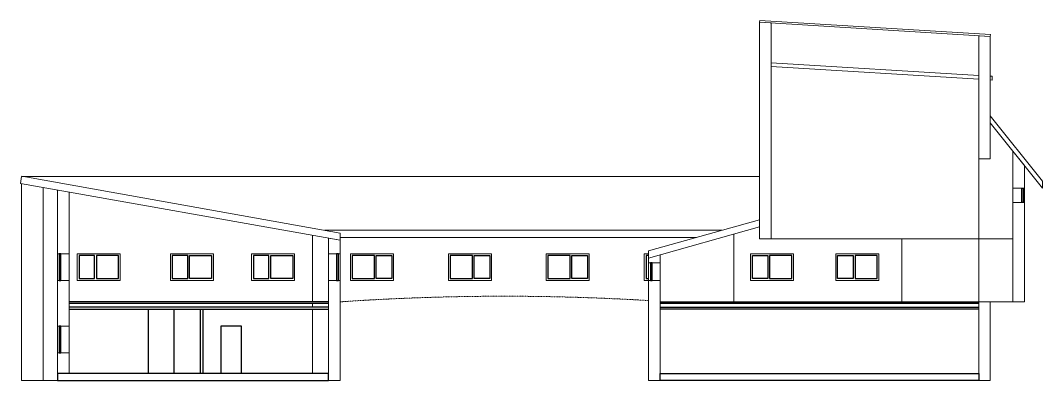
# Model space of a CAD drawing. Header units: inches. Extents: x -2970 to 4733, y -3513 to 2636.
# Drawn here: x -2970 to -1257, y 2032 to 2636 of the extents above; entities that cross this region are included whole.
import ezdxf

# ---------------------------------------------------------------- set-up
doc = ezdxf.new("R2010")
doc.units = ezdxf.units.IN
doc.header["$MEASUREMENT"] = 0
doc.linetypes.add('Dash 1_16_', pattern=[0.125, 0.0625, -0.0625])
for name, color, linetype, lineweight in [('A-CLNG', 13, 'Continuous', 30), ('A-DOOR', 31, 'Continuous', 30), ('A-FLOR', 140, 'Continuous', 30), ('A-GLAZ', 151, 'Continuous', 30), ('A-ROOF', 132, 'Continuous', 13), ('A-WALL', 113, 'Continuous', 13), ('C-TOPO', 7, 'Dash 1_16_', 9), ('I-WALL', 2, 'Continuous', 30)]:
    doc.layers.add(name, color=color, linetype=linetype, lineweight=lineweight)

# ---------------------------------------------------------------- blocks, each defined once
blk = doc.blocks.new('Sections')
at = {"layer": 'A-CLNG'}
for p, q in [((916.9, 3243.1), (482, 3243.1)), ((482, 3240.1), (916.9, 3240.1)), ((1472.5, 3243.1), (2006.2, 3243.1)), ((2006.2, 3240.1), (1472.5, 3240.1))]:
    blk.add_line(p, q, dxfattribs=at)
at = {"layer": 'A-DOOR'}
blk.add_lwpolyline([(736.7, 3212.2), (770.6, 3212.2), (770.6, 3132.2), (736.7, 3132.2)], close=True, dxfattribs=at)
at = {"layer": 'A-FLOR'}
for p, q in [((916.9, 3252.3), (482, 3252.3)), ((916.9, 3249.3), (482, 3249.3)), ((1472.5, 3252.3), (2006.2, 3252.3)), ((2006.2, 3249.3), (1472.5, 3249.3))]:
    blk.add_line(p, q, dxfattribs=at)
for points in [[(462.5, 3120.2), (916.9, 3120.2), (916.9, 3132.2), (462.5, 3132.2)], [(1472.5, 3132.2), (2006.2, 3132.2), (2006.2, 3120.2), (1472.5, 3120.2)]]:
    blk.add_lwpolyline(points, close=True, dxfattribs=at)
at = {"layer": 'A-GLAZ'}
for points in [[(2078.3, 3443), (2080.4, 3443), (2080.4, 3418.9), (2078.3, 3418.9)], [(465.5, 3288.1), (468.5, 3288.1), (468.5, 3332.7), (465.5, 3332.7)], [(498.8, 3291.3), (524.8, 3291.3), (524.8, 3329.7), (498.8, 3329.7)], [(527.8, 3291.3), (564.7, 3291.3), (564.7, 3329.7), (527.8, 3329.7)], [(654.8, 3291.3), (680.8, 3291.3), (680.8, 3329.7), (654.8, 3329.7)], [(683.8, 3329.7), (720.9, 3329.7), (720.9, 3291.3), (683.8, 3291.3)], [(790.9, 3291.3), (816.9, 3291.3), (816.9, 3329.7), (790.9, 3329.7)], [(819.9, 3329.7), (857, 3329.7), (857, 3291.3), (819.9, 3291.3)], [(930.4, 3288.1), (933.4, 3288.1), (933.4, 3332.7), (930.4, 3332.7)], [(993.7, 3329.7), (956.6, 3329.7), (956.6, 3291.3), (993.7, 3291.3)], [(1022.8, 3291.3), (996.7, 3291.3), (996.7, 3329.7), (1022.8, 3329.7)], [(1157.8, 3329.7), (1120.7, 3329.7), (1120.7, 3291.3), (1157.8, 3291.3)], [(1186.8, 3291.3), (1160.8, 3291.3), (1160.8, 3329.7), (1186.8, 3329.7)], [(1321.6, 3329.7), (1284.5, 3329.7), (1284.5, 3291.3), (1321.6, 3291.3)], [(1350.6, 3291.3), (1324.6, 3291.3), (1324.6, 3329.7), (1350.6, 3329.7)], [(1626.9, 3329.7), (1652.7, 3329.7), (1652.7, 3291.3), (1626.9, 3291.3)], [(1655.9, 3291.3), (1692.8, 3291.3), (1692.8, 3329.7), (1655.9, 3329.7)], [(1769.8, 3329.7), (1795.9, 3329.7), (1795.9, 3291.3), (1769.8, 3291.3)], [(1798.9, 3291.3), (1836, 3291.3), (1836, 3329.7), (1798.9, 3329.7)], [(1456, 3288.1), (1459, 3288.1), (1459, 3317.8), (1456, 3317.8)], [(465.5, 3166.9), (468.5, 3166.9), (468.5, 3211.5), (465.5, 3211.5)]]:
    blk.add_lwpolyline(points, close=True, dxfattribs=at)
blk.add_lwpolyline([(1453, 3329.7), (1448.8, 3329.7), (1448.8, 3291.3), (1453, 3291.3)], dxfattribs=at)
at = {"layer": 'A-ROOF'}
for p, q in [((1658.5, 3653.3), (2006.2, 3631.9)), ((2006.2, 3625.5), (1658.5, 3646.9)), ((2025.6, 3630.7), (2028.6, 3630.5)), ((2028.6, 3624.1), (2025.6, 3624.3)), ((2028.6, 3630.5), (2028.6, 3624.1)), ((402.6, 3462.2), (400.5, 3450.6)), ((1639.1, 3462.2), (402.6, 3462.2)), ((936.4, 3367.5), (402.7, 3462.8)), ((400.5, 3450.6), (936.4, 3355.5)), ((1639, 3377.9), (1453, 3325.7)), ((910.1, 3372.2), (1576, 3372.2)), ((936.4, 3355.5), (936.4, 3367.5)), ((1533.3, 3360.2), (936.4, 3360.2)), ((1595.6, 3365.7), (1595.6, 3252.3)), ((1877.2, 3357.7), (1877.2, 3252.3))]:
    blk.add_line(p, q, dxfattribs=at)
for points in [[(2025.6, 3697.3), (2025.8, 3700.3), (1639.3, 3724.2), (1639.1, 3721.2)], [(2025.6, 3564.4), (2113.1, 3454.9), (2113.1, 3443), (2025.6, 3552.2)]]:
    blk.add_lwpolyline(points, close=True, dxfattribs=at)
blk.add_lwpolyline([(1453, 3325.7), (1453, 3337.6), (1639, 3389.9), (1639, 3377.9)], dxfattribs=at)
at = {"layer": 'A-WALL'}
for p, q in [((1639.1, 3357.7), (1639.1, 3721.2)), ((1639.1, 3721.2), (1658.5, 3720)), ((1658.5, 3720), (1658.5, 3357.7)), ((2025.6, 3697.3), (2006.2, 3698.4)), ((2006.2, 3698.4), (2006.2, 3492.3)), ((2025.6, 3492.3), (2025.6, 3697.3)), ((2006.2, 3252.3), (2006.2, 3492.3)), ((2006.2, 3492.3), (2025.6, 3492.3)), ((402.6, 3450.3), (402.6, 3120.2)), ((438.4, 3120.2), (438.4, 3443.9)), ((2063.4, 3443), (2083, 3443)), ((462.5, 3166.9), (462.5, 3439.6)), ((482, 3166.9), (482, 3436.1)), ((2063.4, 3418.9), (2083, 3418.9)), ((889.8, 3363.6), (889.8, 3252.3)), ((1639.1, 3357.7), (2063.4, 3357.7)), ((462.5, 3332.7), (482, 3332.7)), ((1453, 3317.8), (1472.5, 3317.8)), ((482, 3288.1), (462.5, 3288.1)), ((1453, 3288.1), (1472.5, 3288.1)), ((889.8, 3249.3), (889.8, 3243.1)), ((889.8, 3240.1), (889.8, 3132.2)), ((482, 3211.5), (462.5, 3211.5)), ((482, 3166.9), (462.5, 3166.9)), ((462.5, 3166.9), (462.5, 3132.2)), ((482, 3132.2), (482, 3166.9)), ((402.6, 3120.2), (438.4, 3120.2)), ((438.4, 3120.2), (462.5, 3120.2)), ((462.5, 3120.2), (462.5, 3132.2)), ((462.5, 3132.2), (482, 3132.2))]:
    blk.add_line(p, q, dxfattribs=at)
for points in [[(2025.6, 3252.3), (2083, 3252.3), (2083, 3480.8), (2063.4, 3505.1), (2063.4, 3252.3)], [(916.9, 3288.1), (916.9, 3332.7)], [(936.4, 3288.1), (936.4, 3332.7)], [(1453, 3332.7), (1445.8, 3332.7), (1445.8, 3288.1), (1453, 3288.1)]]:
    blk.add_lwpolyline(points, dxfattribs=at)
for points in [[(936.4, 3355.5), (936.4, 3332.7), (916.9, 3332.7), (916.9, 3358.9)], [(567.7, 3288.1), (495.8, 3288.1), (495.8, 3332.7), (567.7, 3332.7)], [(723.9, 3288.1), (651.8, 3288.1), (651.8, 3332.7), (723.9, 3332.7)], [(860, 3288.1), (787.9, 3288.1), (787.9, 3332.7), (860, 3332.7)], [(953.6, 3288.1), (1025.7, 3288.1), (1025.7, 3332.7), (953.6, 3332.7)], [(1117.7, 3288.1), (1189.8, 3288.1), (1189.8, 3332.7), (1117.7, 3332.7)], [(1281.5, 3288.1), (1353.6, 3288.1), (1353.6, 3332.7), (1281.5, 3332.7)], [(1472.5, 3120.2), (1472.5, 3331.1), (1453, 3325.7), (1453, 3120.2)], [(1623.9, 3332.7), (1695.8, 3332.7), (1695.8, 3288.1), (1623.9, 3288.1)], [(1766.9, 3332.7), (1839, 3332.7), (1839, 3288.1), (1766.9, 3288.1)], [(936.4, 3120.2), (916.9, 3120.2), (916.9, 3288.1), (936.4, 3288.1)], [(2006.2, 3120.2), (2025.6, 3120.2), (2025.6, 3252.3), (2006.2, 3252.3)]]:
    blk.add_lwpolyline(points, close=True, dxfattribs=at)
at = {"layer": 'C-TOPO'}
blk.add_arc((1211.2, -753.6), 4015.3, 86.5475, 93.9256, dxfattribs=at)
at = {"layer": 'I-WALL'}
for p, q in [((615.1, 3132.2), (615.1, 3240.1)), ((658.2, 3132.2), (658.2, 3240.1)), ((702.3, 3132.2), (702.3, 3240.1)), ((707, 3132.2), (707, 3240.1))]:
    blk.add_line(p, q, dxfattribs=at)

msp = doc.modelspace()

# ---------------------------------------------------------------- block references
msp.add_blockref('Sections', (-3370.1, -1087.9))

doc.saveas('drawing.dxf')
